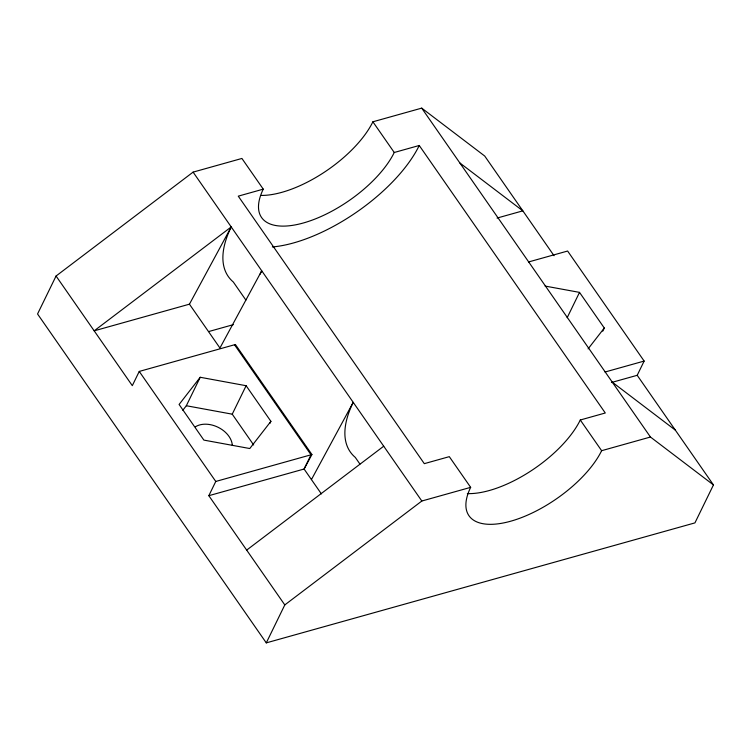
<?xml version="1.0" encoding="UTF-8"?>
<svg xmlns="http://www.w3.org/2000/svg" width="751" height="751" viewBox="0 0 751 751"><rect width="100%" height="100%" fill="white"/><g stroke="black" fill="none" stroke-linecap="round" stroke-linejoin="round"><path stroke-width="1.13" d="M467.347 493.604A81.821 36.067 -34.8 0 0 580.288 419.997L605.287 412.994L419.246 145.487L394.247 152.491A81.821 36.067 -34.8 0 1 303.301 223A81.821 36.067 -34.8 0 1 263.263 189.149L241.916 158.452L193.101 172.12L56.062 276.021L37.55 313.974L266.286 642.875L694.938 522.884L713.45 484.93L637.205 375.303L644.142 361.071L567.615 251.031L528.488 261.986M266.286 642.875L284.798 604.921L208.834 495.688L304.089 469.028L311.928 454.543L235.401 344.512L139.245 371.426L132.307 385.657L56.062 276.021M182.812 410.271L186.332 405.737L200.217 377.274L246.121 385.714L270.904 421.339L269.872 423.451M253.669 444.986L232.237 414.176L246.121 385.714M208.834 495.688L215.772 481.457L311.928 454.543M567.174 317.692L579.519 292.383L545.085 286.065M602.753 331.182L604.302 328.018L579.519 292.383M231.224 226.933L94.185 330.834L189.44 304.174L231.224 226.933A142.821 62.943 -34.8 0 0 233.289 281.972L245.887 300.081M311.43 479.589L353.214 402.348A142.821 62.943 -34.8 0 0 355.279 457.387L359.926 464.062M200.217 377.274L179.095 404.47L203.878 440.105L249.783 448.535L270.904 421.339M588.099 348.868L604.302 328.018M246.675 550.107L383.714 446.207M284.798 604.921L421.837 501.02L470.661 487.352A81.821 36.067 -34.8 0 0 510.689 521.213A81.821 36.067 -34.8 0 0 601.635 450.694L650.45 437.026L713.45 484.93M261.104 195.429A81.821 36.067 -34.8 0 0 372.89 121.793L421.715 108.125L484.714 156.03L554.041 255.715M263.263 189.149L238.264 196.152L424.306 463.658L449.305 456.655L470.661 487.352M497.059 218.062L522.837 210.853L459.837 162.939M208.684 331.557L233.336 324.657M605.015 372.017L644.142 361.071M611.427 382.512L637.205 375.303M186.332 405.737L232.237 414.176M612.328 382.212L675.327 430.116M421.715 108.125L650.45 437.026M372.89 121.793L394.247 152.491M580.288 419.997L601.635 450.694M193.101 172.12L421.837 501.02M234.5 344.756L311.027 454.796L304.089 469.028L321.381 493.886M189.44 304.174L219.94 348.023L261.724 270.792A142.821 62.943 -34.8 0 0 260.146 274.153M139.245 371.426L215.772 481.457M419.246 145.487A113.063 49.829 -34.8 0 1 272.378 246.948M195.448 426.784A22.314 15.724 26 0 1 218.325 427.394A22.314 15.724 26 0 1 232.303 445.268"/></g></svg>
